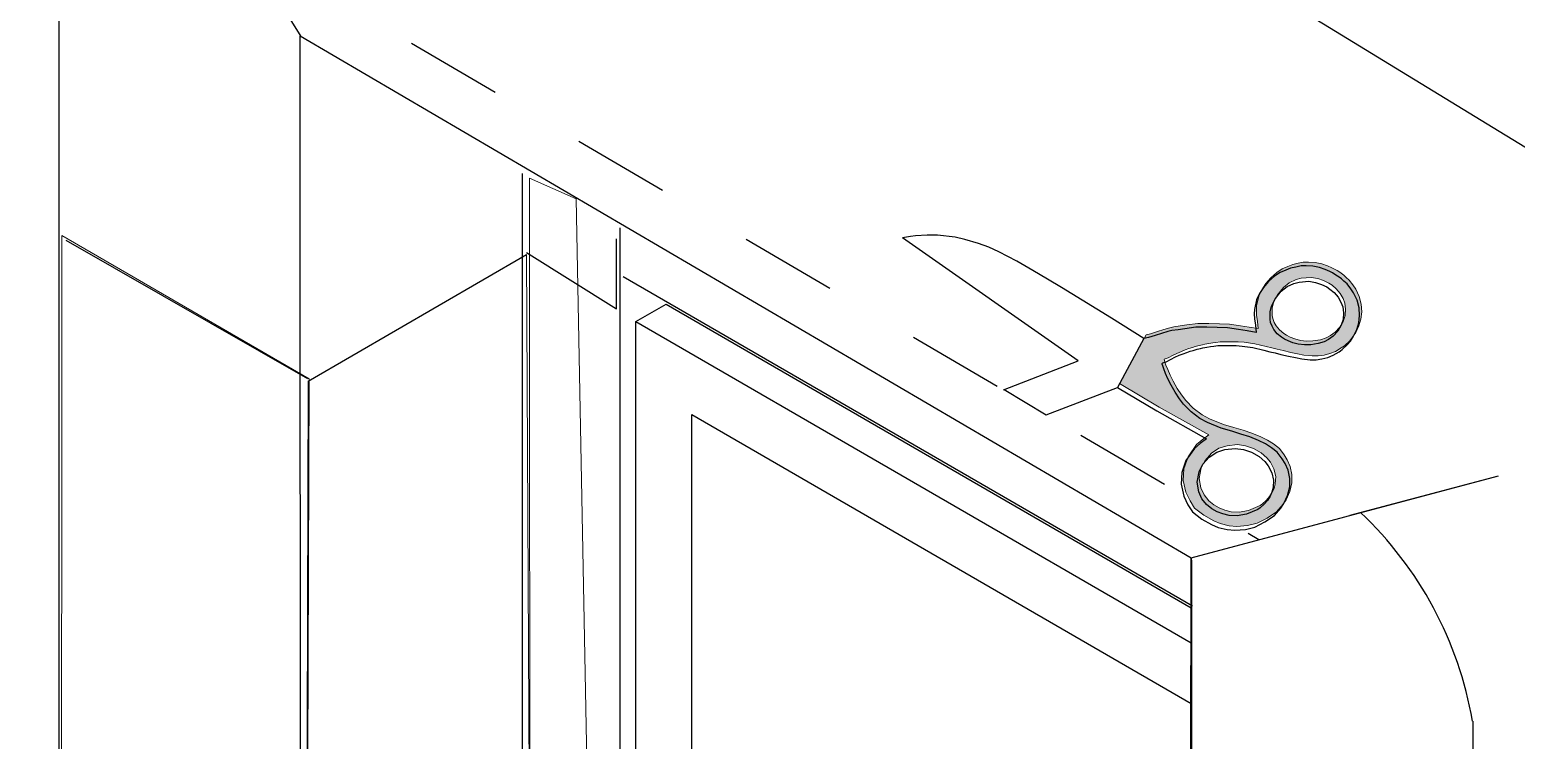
# Model space of a CAD drawing. Header units: inches. Extents: x -24 to 76, y -57 to 19.
# Drawn here: x 63.922 to 65.838, y 11.069 to 11.985 of the extents above; entities that cross this region are included whole.
import ezdxf

# ---------------------------------------------------------------- set-up
doc = ezdxf.new("R2010")
doc.units = ezdxf.units.IN
doc.header["$MEASUREMENT"] = 0
doc.linetypes.add('AI-Linetype-24', pattern=[0.25, 0.125, -0.125])
for name, color, linetype, lineweight in [('flash hatch', 7, 'Continuous', 0), ('G-ANNO-TTLB', 7, 'Continuous', 0), ('Layer 12', 7, 'Continuous', 0), ('TYVEK', 7, 'Continuous', 0), ('WALL SCRATCH', 7, 'Continuous', 0)]:
    doc.layers.add(name, color=color, linetype=linetype, lineweight=lineweight)
pattern_1 = [(45, (0, 0), (-7.071, 7.071), [])]

msp = doc.modelspace()

# ---------------------------------------------------------------- hatches: boundary and pattern name
at = {"layer": 'flash hatch', "true_color": 0xcc667f, "transparency": 33554687}
h = msp.add_hatch(color=243, dxfattribs=at)
edge = h.paths.add_edge_path()
edge.add_spline(control_points=[(65.4544, 11.4457), (65.4544, 11.4457), (65.4446, 11.4393), (65.4446, 11.4393), (65.4446, 11.4393), (65.4365, 11.43), (65.4365, 11.43), (65.4365, 11.43), (65.4315, 11.4204), (65.4315, 11.4204), (65.4315, 11.4204), (65.4291, 11.4067), (65.4291, 11.4067), (65.4291, 11.4067), (65.4311, 11.3946), (65.4311, 11.3946), (65.4311, 11.3946), (65.4353, 11.3856), (65.4353, 11.3856), (65.4353, 11.3856), (65.4412, 11.378), (65.4412, 11.378), (65.4412, 11.378), (65.4478, 11.3727), (65.4478, 11.3727), (65.4478, 11.3727), (65.4546, 11.3689), (65.4546, 11.3689), (65.4546, 11.3689), (65.4619, 11.3659), (65.4619, 11.3659), (65.4619, 11.3659), (65.4702, 11.364), (65.4702, 11.364), (65.4702, 11.364), (65.4806, 11.3635), (65.4806, 11.3635), (65.4806, 11.3635), (65.4926, 11.3655), (65.4926, 11.3655), (65.4926, 11.3655), (65.5074, 11.3719), (65.5074, 11.3719), (65.5074, 11.3719), (65.5104, 11.374), (65.5104, 11.374), (65.5104, 11.374), (65.5154, 11.3785), (65.5154, 11.3785), (65.5154, 11.3785), (65.5196, 11.3835), (65.5196, 11.3835), (65.5196, 11.3835), (65.5231, 11.389), (65.5231, 11.389), (65.5231, 11.389), (65.5254, 11.394), (65.5254, 11.394), (65.5254, 11.394), (65.527, 11.4), (65.527, 11.4), (65.527, 11.4), (65.5275, 11.4095), (65.5275, 11.4095), (65.5275, 11.4095), (65.5252, 11.4191), (65.5252, 11.4191), (65.5252, 11.4191), (65.5207, 11.4279), (65.5207, 11.4279), (65.5207, 11.4279), (65.5163, 11.4334), (65.5163, 11.4334), (65.5163, 11.4334), (65.509, 11.4398), (65.509, 11.4398), (65.509, 11.4398), (65.499, 11.4455), (65.499, 11.4455), (65.499, 11.4455), (65.4886, 11.4491), (65.4886, 11.4491), (65.4886, 11.4491), (65.4782, 11.4504), (65.4782, 11.4504), (65.4782, 11.4504), (65.4648, 11.4491), (65.4648, 11.4491), (65.4648, 11.4491), (65.4544, 11.4457), (65.4544, 11.4457)], knot_values=[0, 0, 0, 0, 1, 1, 1, 2, 2, 2, 3, 3, 3, 4, 4, 4, 5, 5, 5, 6, 6, 6, 7, 7, 7, 8, 8, 8, 9, 9, 9, 10, 10, 10, 11, 11, 11, 12, 12, 12, 13, 13, 13, 14, 14, 14, 15, 15, 15, 16, 16, 16, 17, 17, 17, 18, 18, 18, 19, 19, 19, 20, 20, 20, 21, 21, 21, 22, 22, 22, 23, 23, 23, 24, 24, 24, 25, 25, 25, 26, 26, 26, 27, 27, 27, 28, 28, 28, 29, 29, 29, 30, 30, 30, 30], degree=3, periodic=0)
edge = h.paths.add_edge_path()
edge.add_spline(control_points=[(65.5237, 11.6129), (65.5237, 11.6129), (65.5256, 11.6079), (65.5256, 11.6079), (65.5256, 11.6079), (65.528, 11.6035), (65.528, 11.6035), (65.528, 11.6035), (65.5323, 11.5983), (65.5323, 11.5983), (65.5323, 11.5983), (65.5379, 11.5936), (65.5379, 11.5936), (65.5379, 11.5936), (65.5416, 11.5914), (65.5416, 11.5914), (65.5416, 11.5914), (65.5461, 11.5891), (65.5461, 11.5891), (65.5461, 11.5891), (65.5522, 11.5867), (65.5522, 11.5867), (65.5522, 11.5867), (65.5594, 11.5848), (65.5594, 11.5848), (65.5594, 11.5848), (65.5673, 11.5839), (65.5673, 11.5839), (65.5673, 11.5839), (65.5755, 11.5841), (65.5755, 11.5841), (65.5755, 11.5841), (65.5851, 11.5857), (65.5851, 11.5857), (65.5851, 11.5857), (65.5926, 11.5881), (65.5926, 11.5881), (65.5926, 11.5881), (65.5983, 11.591), (65.5983, 11.591), (65.5983, 11.591), (65.6042, 11.5953), (65.6042, 11.5953), (65.6042, 11.5953), (65.6101, 11.6017), (65.6101, 11.6017), (65.6101, 11.6017), (65.6145, 11.6093), (65.6145, 11.6093), (65.6145, 11.6093), (65.617, 11.6168), (65.617, 11.6168), (65.617, 11.6168), (65.6177, 11.625), (65.6177, 11.625), (65.6177, 11.625), (65.6166, 11.6327), (65.6166, 11.6327), (65.6166, 11.6327), (65.6144, 11.639), (65.6144, 11.639), (65.6144, 11.639), (65.6107, 11.6454), (65.6107, 11.6454), (65.6107, 11.6454), (65.6056, 11.6514), (65.6056, 11.6514), (65.6056, 11.6514), (65.6001, 11.656), (65.6001, 11.656), (65.6001, 11.656), (65.596, 11.6585), (65.596, 11.6585), (65.596, 11.6585), (65.5892, 11.6619), (65.5892, 11.6619), (65.5892, 11.6619), (65.5817, 11.6645), (65.5817, 11.6645), (65.5817, 11.6645), (65.5731, 11.6659), (65.5731, 11.6659), (65.5731, 11.6659), (65.5603, 11.665), (65.5603, 11.665), (65.5603, 11.665), (65.5537, 11.6632), (65.5537, 11.6632), (65.5537, 11.6632), (65.545, 11.659), (65.545, 11.659), (65.545, 11.659), (65.5375, 11.6532), (65.5375, 11.6532), (65.5375, 11.6532), (65.5298, 11.6438), (65.5298, 11.6438), (65.5298, 11.6438), (65.5248, 11.6339), (65.5248, 11.6339), (65.5248, 11.6339), (65.523, 11.6266), (65.523, 11.6266), (65.523, 11.6266), (65.5229, 11.6169), (65.5229, 11.6169), (65.5229, 11.6169), (65.5237, 11.6129), (65.5237, 11.6129)], knot_values=[0, 0, 0, 0, 1, 1, 1, 2, 2, 2, 3, 3, 3, 4, 4, 4, 5, 5, 5, 6, 6, 6, 7, 7, 7, 8, 8, 8, 9, 9, 9, 10, 10, 10, 11, 11, 11, 12, 12, 12, 13, 13, 13, 14, 14, 14, 15, 15, 15, 16, 16, 16, 17, 17, 17, 18, 18, 18, 19, 19, 19, 20, 20, 20, 21, 21, 21, 22, 22, 22, 23, 23, 23, 24, 24, 24, 25, 25, 25, 26, 26, 26, 27, 27, 27, 28, 28, 28, 29, 29, 29, 30, 30, 30, 31, 31, 31, 32, 32, 32, 33, 33, 33, 34, 34, 34, 35, 35, 35, 36, 36, 36, 36], degree=3, periodic=0)
edge.add_line((65.5237, 11.6129), (65.5237, 11.6129))
edge = h.paths.add_edge_path()
edge.add_spline(control_points=[(65.3837, 11.5605), (65.3837, 11.5605), (65.384, 11.559), (65.384, 11.559), (65.384, 11.559), (65.3847, 11.5568), (65.3847, 11.5568), (65.3847, 11.5568), (65.3861, 11.553), (65.3861, 11.553), (65.3861, 11.553), (65.3884, 11.5471), (65.3884, 11.5471), (65.3884, 11.5471), (65.3914, 11.5401), (65.3914, 11.5401), (65.3914, 11.5401), (65.3954, 11.5321), (65.3954, 11.5321), (65.3954, 11.5321), (65.4006, 11.5229), (65.4006, 11.5229), (65.4006, 11.5229), (65.4061, 11.5145), (65.4061, 11.5145), (65.4061, 11.5145), (65.4115, 11.5075), (65.4115, 11.5075), (65.4115, 11.5075), (65.4213, 11.4975), (65.4213, 11.4975), (65.4213, 11.4975), (65.4326, 11.4889), (65.4326, 11.4889), (65.4326, 11.4889), (65.4423, 11.4836), (65.4423, 11.4836), (65.4423, 11.4836), (65.4601, 11.4766), (65.4601, 11.4766), (65.4601, 11.4766), (65.4736, 11.4725), (65.4736, 11.4725), (65.4736, 11.4725), (65.4856, 11.4689), (65.4856, 11.4689), (65.4856, 11.4689), (65.4969, 11.4653), (65.4969, 11.4653), (65.4969, 11.4653), (65.5082, 11.4606), (65.5082, 11.4606), (65.5082, 11.4606), (65.517, 11.4562), (65.517, 11.4562), (65.517, 11.4562), (65.5247, 11.4513), (65.5247, 11.4513), (65.5247, 11.4513), (65.5323, 11.4454), (65.5323, 11.4454), (65.5323, 11.4454), (65.5385, 11.4372), (65.5385, 11.4372), (65.5385, 11.4372), (65.5424, 11.4308), (65.5424, 11.4308), (65.5424, 11.4308), (65.5462, 11.4224), (65.5462, 11.4224), (65.5462, 11.4224), (65.5484, 11.4118), (65.5484, 11.4118), (65.5484, 11.4118), (65.5483, 11.401), (65.5483, 11.401), (65.5483, 11.401), (65.5456, 11.3898), (65.5456, 11.3898), (65.5456, 11.3898), (65.5409, 11.3794), (65.5409, 11.3794), (65.5409, 11.3794), (65.537, 11.3736), (65.537, 11.3736), (65.537, 11.3736), (65.5286, 11.3638), (65.5286, 11.3638), (65.5286, 11.3638), (65.5164, 11.3558), (65.5164, 11.3558), (65.5164, 11.3558), (65.5036, 11.3491), (65.5036, 11.3491), (65.5036, 11.3491), (65.4911, 11.3461), (65.4911, 11.3461), (65.4911, 11.3461), (65.4776, 11.3451), (65.4776, 11.3451), (65.4776, 11.3451), (65.4677, 11.3458), (65.4677, 11.3458), (65.4677, 11.3458), (65.4559, 11.3486), (65.4559, 11.3486), (65.4559, 11.3486), (65.4476, 11.3521), (65.4476, 11.3521), (65.4476, 11.3521), (65.435, 11.3593), (65.435, 11.3593), (65.435, 11.3593), (65.423, 11.3684), (65.423, 11.3684), (65.423, 11.3684), (65.4172, 11.3778), (65.4172, 11.3778), (65.4172, 11.3778), (65.4117, 11.3891), (65.4117, 11.3891), (65.4117, 11.3891), (65.4083, 11.4042), (65.4083, 11.4042), (65.4083, 11.4042), (65.4093, 11.4194), (65.4093, 11.4194), (65.4093, 11.4194), (65.4145, 11.4349), (65.4145, 11.4349), (65.4145, 11.4349), (65.4256, 11.4504), (65.4256, 11.4504), (65.4256, 11.4504), (65.4328, 11.4568), (65.4328, 11.4568), (65.4328, 11.4568), (65.4412, 11.463), (65.4412, 11.463), (65.4412, 11.463), (65.3772, 11.4988), (65.3772, 11.4988), (65.3772, 11.4988), (65.3263, 11.5292), (65.3263, 11.5292), (65.3263, 11.5292), (65.3604, 11.5922), (65.3604, 11.5922), (65.3604, 11.5922), (65.3663, 11.5933), (65.3663, 11.5933), (65.3663, 11.5933), (65.3751, 11.5961), (65.3751, 11.5961), (65.3751, 11.5961), (65.3832, 11.5987), (65.3832, 11.5987), (65.3832, 11.5987), (65.3912, 11.6012), (65.3912, 11.6012), (65.3912, 11.6012), (65.3962, 11.6023), (65.3962, 11.6023), (65.3962, 11.6023), (65.4044, 11.6035), (65.4044, 11.6035), (65.4044, 11.6035), (65.4131, 11.6047), (65.4131, 11.6047), (65.4131, 11.6047), (65.4272, 11.6066), (65.4272, 11.6066), (65.4272, 11.6066), (65.4415, 11.6066), (65.4415, 11.6066), (65.4415, 11.6066), (65.4549, 11.6063), (65.4549, 11.6063), (65.4549, 11.6063), (65.4681, 11.6058), (65.4681, 11.6058), (65.4681, 11.6058), (65.4822, 11.6036), (65.4822, 11.6036), (65.4822, 11.6036), (65.4933, 11.6019), (65.4933, 11.6019), (65.4933, 11.6019), (65.5051, 11.6), (65.5051, 11.6), (65.5051, 11.6), (65.5042, 11.6091), (65.5042, 11.6091), (65.5042, 11.6091), (65.5029, 11.6174), (65.5029, 11.6174), (65.5029, 11.6174), (65.5026, 11.6238), (65.5026, 11.6238), (65.5026, 11.6238), (65.5027, 11.6294), (65.5027, 11.6294), (65.5027, 11.6294), (65.5056, 11.6419), (65.5056, 11.6419), (65.5056, 11.6419), (65.5095, 11.6502), (65.5095, 11.6502), (65.5095, 11.6502), (65.5146, 11.658), (65.5146, 11.658), (65.5146, 11.658), (65.5211, 11.6656), (65.5211, 11.6656), (65.5211, 11.6656), (65.5288, 11.6724), (65.5288, 11.6724), (65.5288, 11.6724), (65.5358, 11.6771), (65.5358, 11.6771), (65.5358, 11.6771), (65.5432, 11.6803), (65.5432, 11.6803), (65.5432, 11.6803), (65.5496, 11.6829), (65.5496, 11.6829), (65.5496, 11.6829), (65.5563, 11.6843), (65.5563, 11.6843), (65.5563, 11.6843), (65.563, 11.6857), (65.563, 11.6857), (65.563, 11.6857), (65.5697, 11.6857), (65.5697, 11.6857), (65.5697, 11.6857), (65.5782, 11.6853), (65.5782, 11.6853), (65.5782, 11.6853), (65.5868, 11.6835), (65.5868, 11.6835), (65.5868, 11.6835), (65.5942, 11.681), (65.5942, 11.681), (65.5942, 11.681), (65.6, 11.6785), (65.6, 11.6785), (65.6, 11.6785), (65.6035, 11.6768), (65.6035, 11.6768), (65.6035, 11.6768), (65.6066, 11.6748), (65.6066, 11.6748), (65.6066, 11.6748), (65.61, 11.6727), (65.61, 11.6727), (65.61, 11.6727), (65.6135, 11.6702), (65.6135, 11.6702), (65.6135, 11.6702), (65.6152, 11.6689), (65.6152, 11.6689), (65.6152, 11.6689), (65.6183, 11.6661), (65.6183, 11.6661), (65.6183, 11.6661), (65.6222, 11.6626), (65.6222, 11.6626), (65.6222, 11.6626), (65.6271, 11.6563), (65.6271, 11.6563), (65.6271, 11.6563), (65.6308, 11.651), (65.6308, 11.651), (65.6308, 11.651), (65.6353, 11.6415), (65.6353, 11.6415), (65.6353, 11.6415), (65.6378, 11.6316), (65.6378, 11.6316), (65.6378, 11.6316), (65.6384, 11.6217), (65.6384, 11.6217), (65.6384, 11.6217), (65.6372, 11.6124), (65.6372, 11.6124), (65.6372, 11.6124), (65.6347, 11.6038), (65.6347, 11.6038), (65.6347, 11.6038), (65.6307, 11.5951), (65.6307, 11.5951), (65.6307, 11.5951), (65.6266, 11.5888), (65.6266, 11.5888), (65.6266, 11.5888), (65.6229, 11.5843), (65.6229, 11.5843), (65.6229, 11.5843), (65.616, 11.578), (65.616, 11.578), (65.616, 11.578), (65.612, 11.5751), (65.612, 11.5751), (65.612, 11.5751), (65.6045, 11.5707), (65.6045, 11.5707), (65.6045, 11.5707), (65.5974, 11.5678), (65.5974, 11.5678), (65.5974, 11.5678), (65.59, 11.5658), (65.59, 11.5658), (65.59, 11.5658), (65.5822, 11.5648), (65.5822, 11.5648), (65.5822, 11.5648), (65.5747, 11.5648), (65.5747, 11.5648), (65.5747, 11.5648), (65.5638, 11.5659), (65.5638, 11.5659), (65.5638, 11.5659), (65.5556, 11.5675), (65.5556, 11.5675), (65.5556, 11.5675), (65.547, 11.5694), (65.547, 11.5694), (65.547, 11.5694), (65.537, 11.5717), (65.537, 11.5717), (65.537, 11.5717), (65.5294, 11.5734), (65.5294, 11.5734), (65.5294, 11.5734), (65.5227, 11.5752), (65.5227, 11.5752), (65.5227, 11.5752), (65.5151, 11.5771), (65.5151, 11.5771), (65.5151, 11.5771), (65.5008, 11.5804), (65.5008, 11.5804), (65.5008, 11.5804), (65.4868, 11.5824), (65.4868, 11.5824), (65.4868, 11.5824), (65.4792, 11.5829), (65.4792, 11.5829), (65.4792, 11.5829), (65.4733, 11.5832), (65.4733, 11.5832), (65.4733, 11.5832), (65.4717, 11.5832), (65.4717, 11.5832), (65.4717, 11.5832), (65.4681, 11.5832), (65.4681, 11.5832), (65.4681, 11.5832), (65.4647, 11.5831), (65.4647, 11.5831), (65.4647, 11.5831), (65.4605, 11.583), (65.4605, 11.583), (65.4605, 11.583), (65.4558, 11.5832), (65.4558, 11.5832), (65.4558, 11.5832), (65.4505, 11.5822), (65.4505, 11.5822), (65.4505, 11.5822), (65.4464, 11.5816), (65.4464, 11.5816), (65.4464, 11.5816), (65.4415, 11.5809), (65.4415, 11.5809), (65.4415, 11.5809), (65.4363, 11.5799), (65.4363, 11.5799), (65.4363, 11.5799), (65.4331, 11.5793), (65.4331, 11.5793), (65.4331, 11.5793), (65.4289, 11.5782), (65.4289, 11.5782), (65.4289, 11.5782), (65.4239, 11.5769), (65.4239, 11.5769), (65.4239, 11.5769), (65.4202, 11.5758), (65.4202, 11.5758), (65.4202, 11.5758), (65.4155, 11.5743), (65.4155, 11.5743), (65.4155, 11.5743), (65.4108, 11.5726), (65.4108, 11.5726), (65.4108, 11.5726), (65.4061, 11.5707), (65.4061, 11.5707), (65.4061, 11.5707), (65.4002, 11.5681), (65.4002, 11.5681), (65.4002, 11.5681), (65.3953, 11.5657), (65.3953, 11.5657), (65.3953, 11.5657), (65.3889, 11.5623), (65.3889, 11.5623), (65.3889, 11.5623), (65.3837, 11.5605), (65.3837, 11.5605)], knot_values=[0, 0, 0, 0, 1, 1, 1, 2, 2, 2, 3, 3, 3, 4, 4, 4, 5, 5, 5, 6, 6, 6, 7, 7, 7, 8, 8, 8, 9, 9, 9, 10, 10, 10, 11, 11, 11, 12, 12, 12, 13, 13, 13, 14, 14, 14, 15, 15, 15, 16, 16, 16, 17, 17, 17, 18, 18, 18, 19, 19, 19, 20, 20, 20, 21, 21, 21, 22, 22, 22, 23, 23, 23, 24, 24, 24, 25, 25, 25, 26, 26, 26, 27, 27, 27, 28, 28, 28, 29, 29, 29, 30, 30, 30, 31, 31, 31, 32, 32, 32, 33, 33, 33, 34, 34, 34, 35, 35, 35, 36, 36, 36, 37, 37, 37, 38, 38, 38, 39, 39, 39, 40, 40, 40, 41, 41, 41, 42, 42, 42, 43, 43, 43, 44, 44, 44, 45, 45, 45, 46, 46, 46, 47, 47, 47, 48, 48, 48, 49, 49, 49, 50, 50, 50, 51, 51, 51, 52, 52, 52, 53, 53, 53, 54, 54, 54, 55, 55, 55, 56, 56, 56, 57, 57, 57, 58, 58, 58, 59, 59, 59, 60, 60, 60, 61, 61, 61, 62, 62, 62, 63, 63, 63, 64, 64, 64, 65, 65, 65, 66, 66, 66, 67, 67, 67, 68, 68, 68, 69, 69, 69, 70, 70, 70, 71, 71, 71, 72, 72, 72, 73, 73, 73, 74, 74, 74, 75, 75, 75, 76, 76, 76, 77, 77, 77, 78, 78, 78, 79, 79, 79, 80, 80, 80, 81, 81, 81, 82, 82, 82, 83, 83, 83, 84, 84, 84, 85, 85, 85, 86, 86, 86, 87, 87, 87, 88, 88, 88, 89, 89, 89, 90, 90, 90, 91, 91, 91, 92, 92, 92, 93, 93, 93, 94, 94, 94, 95, 95, 95, 96, 96, 96, 97, 97, 97, 98, 98, 98, 99, 99, 99, 100, 100, 100, 101, 101, 101, 102, 102, 102, 103, 103, 103, 104, 104, 104, 105, 105, 105, 106, 106, 106, 107, 107, 107, 108, 108, 108, 109, 109, 109, 110, 110, 110, 111, 111, 111, 112, 112, 112, 113, 113, 113, 114, 114, 114, 115, 115, 115, 116, 116, 116, 117, 117, 117, 118, 118, 118, 119, 119, 119, 120, 120, 120, 121, 121, 121, 122, 122, 122, 123, 123, 123, 124, 124, 124, 125, 125, 125, 126, 126, 126, 127, 127, 127, 128, 128, 128, 129, 129, 129, 130, 130, 130, 131, 131, 131, 132, 132, 132, 133, 133, 133, 134, 134, 134, 135, 135, 135, 136, 136, 136, 137, 137, 137, 137], degree=3, periodic=0)
edge.add_line((65.3837, 11.5605), (65.3837, 11.5605))
at = {"layer": 'G-ANNO-TTLB', "true_color": 0xff00ff, "transparency": 33554687}
h = msp.add_hatch(color=6, dxfattribs=at)
edge = h.paths.add_edge_path()
edge.add_spline(control_points=[(71.2893, -15.0744), (71.2893, -15.0744), (30.6016, -15.0744), (30.6016, -15.0744), (30.6016, -15.0744), (30.6016, 19.0506), (30.6016, 19.0506), (30.6016, 19.0506), (71.2893, 19.0506), (71.2893, 19.0506), (71.2893, 19.0506), (71.2893, -15.0744), (71.2893, -15.0744)], knot_values=[0, 0, 0, 0, 1, 1, 1, 2, 2, 2, 3, 3, 3, 4, 4, 4, 4], degree=3, periodic=0)
edge = h.paths.add_edge_path()
edge.add_spline(control_points=[(30.7266, 18.9256), (30.7266, 18.9256), (30.7266, -14.9494), (30.7266, -14.9494), (30.7266, -14.9494), (71.1643, -14.9494), (71.1643, -14.9494), (71.1643, -14.9494), (71.1643, 18.9256), (71.1643, 18.9256), (71.1643, 18.9256), (30.7266, 18.9256), (30.7266, 18.9256)], knot_values=[0, 0, 0, 0, 1, 1, 1, 2, 2, 2, 3, 3, 3, 4, 4, 4, 4], degree=3, periodic=0)
edge.add_line((30.7266, 18.9256), (30.7266, 18.9256))
at = {"layer": 'Layer 12', "true_color": 0x000000, "transparency": 33554687}
h = msp.add_hatch(dxfattribs=at)
h.set_pattern_fill('_U', color=18, scale=10, angle=45, style=2, pattern_type=0)
h.set_pattern_definition(pattern_1)
h.paths.add_polyline_path([(64.5665, 9.767), (64.6649, 9.7055), (64.6259, 11.7673), (64.5657, 11.7938)])
h = msp.add_hatch(dxfattribs=at)
h.set_pattern_fill('_U', color=18, scale=10, angle=45, style=2, pattern_type=0)
h.set_pattern_definition(pattern_1)
h.paths.add_polyline_path([(64.275, 9.5869), (63.9621, 9.77), (63.963, 11.7202), (64.2819, 11.5354)])
h = msp.add_hatch(dxfattribs=at)
h.set_pattern_fill('_U', color=18, scale=10, angle=45, style=2, pattern_type=0)
h.set_pattern_definition(pattern_1)
h.paths.add_polyline_path([(64.5716, 9.759), (64.275, 9.5869), (64.2804, 11.5324), (64.5619, 11.6956)])

# ---------------------------------------------------------------- linework, layer by layer
at = {"layer": 'flash hatch'}
for points, knots in [([(65.3837, 11.5605), (65.3837, 11.5605), (65.384, 11.559), (65.384, 11.559), (65.384, 11.559), (65.3847, 11.5568), (65.3847, 11.5568), (65.3847, 11.5568), (65.3861, 11.553), (65.3861, 11.553), (65.3861, 11.553), (65.3884, 11.5471), (65.3884, 11.5471), (65.3884, 11.5471), (65.3914, 11.5401), (65.3914, 11.5401), (65.3914, 11.5401), (65.3954, 11.5321), (65.3954, 11.5321), (65.3954, 11.5321), (65.4006, 11.5229), (65.4006, 11.5229), (65.4006, 11.5229), (65.4061, 11.5145), (65.4061, 11.5145), (65.4061, 11.5145), (65.4115, 11.5075), (65.4115, 11.5075), (65.4115, 11.5075), (65.4213, 11.4975), (65.4213, 11.4975), (65.4213, 11.4975), (65.4326, 11.4889), (65.4326, 11.4889), (65.4326, 11.4889), (65.4423, 11.4836), (65.4423, 11.4836), (65.4423, 11.4836), (65.4601, 11.4766), (65.4601, 11.4766), (65.4601, 11.4766), (65.4736, 11.4725), (65.4736, 11.4725), (65.4736, 11.4725), (65.4856, 11.4689), (65.4856, 11.4689), (65.4856, 11.4689), (65.4969, 11.4653), (65.4969, 11.4653), (65.4969, 11.4653), (65.5082, 11.4606), (65.5082, 11.4606), (65.5082, 11.4606), (65.517, 11.4562), (65.517, 11.4562), (65.517, 11.4562), (65.5247, 11.4513), (65.5247, 11.4513), (65.5247, 11.4513), (65.5323, 11.4454), (65.5323, 11.4454), (65.5323, 11.4454), (65.5385, 11.4372), (65.5385, 11.4372), (65.5385, 11.4372), (65.5424, 11.4308), (65.5424, 11.4308), (65.5424, 11.4308), (65.5462, 11.4224), (65.5462, 11.4224), (65.5462, 11.4224), (65.5484, 11.4118), (65.5484, 11.4118), (65.5484, 11.4118), (65.5483, 11.401), (65.5483, 11.401), (65.5483, 11.401), (65.5456, 11.3898), (65.5456, 11.3898), (65.5456, 11.3898), (65.5409, 11.3794), (65.5409, 11.3794), (65.5409, 11.3794), (65.537, 11.3736), (65.537, 11.3736), (65.537, 11.3736), (65.5286, 11.3638), (65.5286, 11.3638), (65.5286, 11.3638), (65.5164, 11.3558), (65.5164, 11.3558), (65.5164, 11.3558), (65.5036, 11.3491), (65.5036, 11.3491), (65.5036, 11.3491), (65.4911, 11.3461), (65.4911, 11.3461), (65.4911, 11.3461), (65.4776, 11.3451), (65.4776, 11.3451), (65.4776, 11.3451), (65.4677, 11.3458), (65.4677, 11.3458), (65.4677, 11.3458), (65.4559, 11.3486), (65.4559, 11.3486), (65.4559, 11.3486), (65.4476, 11.3521), (65.4476, 11.3521), (65.4476, 11.3521), (65.435, 11.3593), (65.435, 11.3593), (65.435, 11.3593), (65.423, 11.3684), (65.423, 11.3684), (65.423, 11.3684), (65.4172, 11.3778), (65.4172, 11.3778), (65.4172, 11.3778), (65.4117, 11.3891), (65.4117, 11.3891), (65.4117, 11.3891), (65.4083, 11.4042), (65.4083, 11.4042), (65.4083, 11.4042), (65.4093, 11.4194), (65.4093, 11.4194), (65.4093, 11.4194), (65.4145, 11.4349), (65.4145, 11.4349), (65.4145, 11.4349), (65.4256, 11.4504), (65.4256, 11.4504), (65.4256, 11.4504), (65.4328, 11.4568), (65.4328, 11.4568), (65.4328, 11.4568), (65.4412, 11.463), (65.4412, 11.463), (65.4412, 11.463), (65.3772, 11.4988), (65.3772, 11.4988), (65.3772, 11.4988), (65.3263, 11.5292), (65.3263, 11.5292), (65.3263, 11.5292), (65.3604, 11.5922), (65.3604, 11.5922), (65.3604, 11.5922), (65.3663, 11.5933), (65.3663, 11.5933), (65.3663, 11.5933), (65.3751, 11.5961), (65.3751, 11.5961), (65.3751, 11.5961), (65.3832, 11.5987), (65.3832, 11.5987), (65.3832, 11.5987), (65.3912, 11.6012), (65.3912, 11.6012), (65.3912, 11.6012), (65.3962, 11.6023), (65.3962, 11.6023), (65.3962, 11.6023), (65.4044, 11.6035), (65.4044, 11.6035), (65.4044, 11.6035), (65.4131, 11.6047), (65.4131, 11.6047), (65.4131, 11.6047), (65.4272, 11.6066), (65.4272, 11.6066), (65.4272, 11.6066), (65.4415, 11.6066), (65.4415, 11.6066), (65.4415, 11.6066), (65.4549, 11.6063), (65.4549, 11.6063), (65.4549, 11.6063), (65.4681, 11.6058), (65.4681, 11.6058), (65.4681, 11.6058), (65.4822, 11.6036), (65.4822, 11.6036), (65.4822, 11.6036), (65.4933, 11.6019), (65.4933, 11.6019), (65.4933, 11.6019), (65.5051, 11.6), (65.5051, 11.6), (65.5051, 11.6), (65.5042, 11.6091), (65.5042, 11.6091), (65.5042, 11.6091), (65.5029, 11.6174), (65.5029, 11.6174), (65.5029, 11.6174), (65.5026, 11.6238), (65.5026, 11.6238), (65.5026, 11.6238), (65.5027, 11.6294), (65.5027, 11.6294), (65.5027, 11.6294), (65.5056, 11.6419), (65.5056, 11.6419), (65.5056, 11.6419), (65.5095, 11.6502), (65.5095, 11.6502), (65.5095, 11.6502), (65.5146, 11.658), (65.5146, 11.658), (65.5146, 11.658), (65.5211, 11.6656), (65.5211, 11.6656), (65.5211, 11.6656), (65.5288, 11.6724), (65.5288, 11.6724), (65.5288, 11.6724), (65.5358, 11.6771), (65.5358, 11.6771), (65.5358, 11.6771), (65.5432, 11.6803), (65.5432, 11.6803), (65.5432, 11.6803), (65.5496, 11.6829), (65.5496, 11.6829), (65.5496, 11.6829), (65.5563, 11.6843), (65.5563, 11.6843), (65.5563, 11.6843), (65.563, 11.6857), (65.563, 11.6857), (65.563, 11.6857), (65.5697, 11.6857), (65.5697, 11.6857), (65.5697, 11.6857), (65.5782, 11.6853), (65.5782, 11.6853), (65.5782, 11.6853), (65.5868, 11.6835), (65.5868, 11.6835), (65.5868, 11.6835), (65.5942, 11.681), (65.5942, 11.681), (65.5942, 11.681), (65.6, 11.6785), (65.6, 11.6785), (65.6, 11.6785), (65.6035, 11.6768), (65.6035, 11.6768), (65.6035, 11.6768), (65.6066, 11.6748), (65.6066, 11.6748), (65.6066, 11.6748), (65.61, 11.6727), (65.61, 11.6727), (65.61, 11.6727), (65.6135, 11.6702), (65.6135, 11.6702), (65.6135, 11.6702), (65.6152, 11.6689), (65.6152, 11.6689), (65.6152, 11.6689), (65.6183, 11.6661), (65.6183, 11.6661), (65.6183, 11.6661), (65.6222, 11.6626), (65.6222, 11.6626), (65.6222, 11.6626), (65.6271, 11.6563), (65.6271, 11.6563), (65.6271, 11.6563), (65.6308, 11.651), (65.6308, 11.651), (65.6308, 11.651), (65.6353, 11.6415), (65.6353, 11.6415), (65.6353, 11.6415), (65.6378, 11.6316), (65.6378, 11.6316), (65.6378, 11.6316), (65.6384, 11.6217), (65.6384, 11.6217), (65.6384, 11.6217), (65.6372, 11.6124), (65.6372, 11.6124), (65.6372, 11.6124), (65.6347, 11.6038), (65.6347, 11.6038), (65.6347, 11.6038), (65.6307, 11.5951), (65.6307, 11.5951), (65.6307, 11.5951), (65.6266, 11.5888), (65.6266, 11.5888), (65.6266, 11.5888), (65.6229, 11.5843), (65.6229, 11.5843), (65.6229, 11.5843), (65.616, 11.578), (65.616, 11.578), (65.616, 11.578), (65.612, 11.5751), (65.612, 11.5751), (65.612, 11.5751), (65.6045, 11.5707), (65.6045, 11.5707), (65.6045, 11.5707), (65.5974, 11.5678), (65.5974, 11.5678), (65.5974, 11.5678), (65.59, 11.5658), (65.59, 11.5658), (65.59, 11.5658), (65.5822, 11.5648), (65.5822, 11.5648), (65.5822, 11.5648), (65.5747, 11.5648), (65.5747, 11.5648), (65.5747, 11.5648), (65.5638, 11.5659), (65.5638, 11.5659), (65.5638, 11.5659), (65.5556, 11.5675), (65.5556, 11.5675), (65.5556, 11.5675), (65.547, 11.5694), (65.547, 11.5694), (65.547, 11.5694), (65.537, 11.5717), (65.537, 11.5717), (65.537, 11.5717), (65.5294, 11.5734), (65.5294, 11.5734), (65.5294, 11.5734), (65.5227, 11.5752), (65.5227, 11.5752), (65.5227, 11.5752), (65.5151, 11.5771), (65.5151, 11.5771), (65.5151, 11.5771), (65.5008, 11.5804), (65.5008, 11.5804), (65.5008, 11.5804), (65.4868, 11.5824), (65.4868, 11.5824), (65.4868, 11.5824), (65.4792, 11.5829), (65.4792, 11.5829), (65.4792, 11.5829), (65.4733, 11.5832), (65.4733, 11.5832), (65.4733, 11.5832), (65.4717, 11.5832), (65.4717, 11.5832), (65.4717, 11.5832), (65.4681, 11.5832), (65.4681, 11.5832), (65.4681, 11.5832), (65.4647, 11.5831), (65.4647, 11.5831), (65.4647, 11.5831), (65.4605, 11.583), (65.4605, 11.583), (65.4605, 11.583), (65.4558, 11.5832), (65.4558, 11.5832), (65.4558, 11.5832), (65.4505, 11.5822), (65.4505, 11.5822), (65.4505, 11.5822), (65.4464, 11.5816), (65.4464, 11.5816), (65.4464, 11.5816), (65.4415, 11.5809), (65.4415, 11.5809), (65.4415, 11.5809), (65.4363, 11.5799), (65.4363, 11.5799), (65.4363, 11.5799), (65.4331, 11.5793), (65.4331, 11.5793), (65.4331, 11.5793), (65.4289, 11.5782), (65.4289, 11.5782), (65.4289, 11.5782), (65.4239, 11.5769), (65.4239, 11.5769), (65.4239, 11.5769), (65.4202, 11.5758), (65.4202, 11.5758), (65.4202, 11.5758), (65.4155, 11.5743), (65.4155, 11.5743), (65.4155, 11.5743), (65.4108, 11.5726), (65.4108, 11.5726), (65.4108, 11.5726), (65.4061, 11.5707), (65.4061, 11.5707), (65.4061, 11.5707), (65.4002, 11.5681), (65.4002, 11.5681), (65.4002, 11.5681), (65.3953, 11.5657), (65.3953, 11.5657), (65.3953, 11.5657), (65.3889, 11.5623), (65.3889, 11.5623), (65.3889, 11.5623), (65.3837, 11.5605), (65.3837, 11.5605)], [0, 0, 0, 0, 1, 1, 1, 2, 2, 2, 3, 3, 3, 4, 4, 4, 5, 5, 5, 6, 6, 6, 7, 7, 7, 8, 8, 8, 9, 9, 9, 10, 10, 10, 11, 11, 11, 12, 12, 12, 13, 13, 13, 14, 14, 14, 15, 15, 15, 16, 16, 16, 17, 17, 17, 18, 18, 18, 19, 19, 19, 20, 20, 20, 21, 21, 21, 22, 22, 22, 23, 23, 23, 24, 24, 24, 25, 25, 25, 26, 26, 26, 27, 27, 27, 28, 28, 28, 29, 29, 29, 30, 30, 30, 31, 31, 31, 32, 32, 32, 33, 33, 33, 34, 34, 34, 35, 35, 35, 36, 36, 36, 37, 37, 37, 38, 38, 38, 39, 39, 39, 40, 40, 40, 41, 41, 41, 42, 42, 42, 43, 43, 43, 44, 44, 44, 45, 45, 45, 46, 46, 46, 47, 47, 47, 48, 48, 48, 49, 49, 49, 50, 50, 50, 51, 51, 51, 52, 52, 52, 53, 53, 53, 54, 54, 54, 55, 55, 55, 56, 56, 56, 57, 57, 57, 58, 58, 58, 59, 59, 59, 60, 60, 60, 61, 61, 61, 62, 62, 62, 63, 63, 63, 64, 64, 64, 65, 65, 65, 66, 66, 66, 67, 67, 67, 68, 68, 68, 69, 69, 69, 70, 70, 70, 71, 71, 71, 72, 72, 72, 73, 73, 73, 74, 74, 74, 75, 75, 75, 76, 76, 76, 77, 77, 77, 78, 78, 78, 79, 79, 79, 80, 80, 80, 81, 81, 81, 82, 82, 82, 83, 83, 83, 84, 84, 84, 85, 85, 85, 86, 86, 86, 87, 87, 87, 88, 88, 88, 89, 89, 89, 90, 90, 90, 91, 91, 91, 92, 92, 92, 93, 93, 93, 94, 94, 94, 95, 95, 95, 96, 96, 96, 97, 97, 97, 98, 98, 98, 99, 99, 99, 100, 100, 100, 101, 101, 101, 102, 102, 102, 103, 103, 103, 104, 104, 104, 105, 105, 105, 106, 106, 106, 107, 107, 107, 108, 108, 108, 109, 109, 109, 110, 110, 110, 111, 111, 111, 112, 112, 112, 113, 113, 113, 114, 114, 114, 115, 115, 115, 116, 116, 116, 117, 117, 117, 118, 118, 118, 119, 119, 119, 120, 120, 120, 121, 121, 121, 122, 122, 122, 123, 123, 123, 124, 124, 124, 125, 125, 125, 126, 126, 126, 127, 127, 127, 128, 128, 128, 129, 129, 129, 130, 130, 130, 131, 131, 131, 132, 132, 132, 133, 133, 133, 134, 134, 134, 135, 135, 135, 136, 136, 136, 137, 137, 137, 137]), ([(65.5237, 11.6129), (65.5237, 11.6129), (65.5256, 11.6079), (65.5256, 11.6079), (65.5256, 11.6079), (65.528, 11.6035), (65.528, 11.6035), (65.528, 11.6035), (65.5323, 11.5983), (65.5323, 11.5983), (65.5323, 11.5983), (65.5379, 11.5936), (65.5379, 11.5936), (65.5379, 11.5936), (65.5416, 11.5914), (65.5416, 11.5914), (65.5416, 11.5914), (65.5461, 11.5891), (65.5461, 11.5891), (65.5461, 11.5891), (65.5522, 11.5867), (65.5522, 11.5867), (65.5522, 11.5867), (65.5594, 11.5848), (65.5594, 11.5848), (65.5594, 11.5848), (65.5673, 11.5839), (65.5673, 11.5839), (65.5673, 11.5839), (65.5755, 11.5841), (65.5755, 11.5841), (65.5755, 11.5841), (65.5851, 11.5857), (65.5851, 11.5857), (65.5851, 11.5857), (65.5926, 11.5881), (65.5926, 11.5881), (65.5926, 11.5881), (65.5983, 11.591), (65.5983, 11.591), (65.5983, 11.591), (65.6042, 11.5953), (65.6042, 11.5953), (65.6042, 11.5953), (65.6101, 11.6017), (65.6101, 11.6017), (65.6101, 11.6017), (65.6145, 11.6093), (65.6145, 11.6093), (65.6145, 11.6093), (65.617, 11.6168), (65.617, 11.6168), (65.617, 11.6168), (65.6177, 11.625), (65.6177, 11.625), (65.6177, 11.625), (65.6166, 11.6327), (65.6166, 11.6327), (65.6166, 11.6327), (65.6144, 11.639), (65.6144, 11.639), (65.6144, 11.639), (65.6107, 11.6454), (65.6107, 11.6454), (65.6107, 11.6454), (65.6056, 11.6514), (65.6056, 11.6514), (65.6056, 11.6514), (65.6001, 11.656), (65.6001, 11.656), (65.6001, 11.656), (65.596, 11.6585), (65.596, 11.6585), (65.596, 11.6585), (65.5892, 11.6619), (65.5892, 11.6619), (65.5892, 11.6619), (65.5817, 11.6645), (65.5817, 11.6645), (65.5817, 11.6645), (65.5731, 11.6659), (65.5731, 11.6659), (65.5731, 11.6659), (65.5603, 11.665), (65.5603, 11.665), (65.5603, 11.665), (65.5537, 11.6632), (65.5537, 11.6632), (65.5537, 11.6632), (65.545, 11.659), (65.545, 11.659), (65.545, 11.659), (65.5375, 11.6532), (65.5375, 11.6532), (65.5375, 11.6532), (65.5298, 11.6438), (65.5298, 11.6438), (65.5298, 11.6438), (65.5248, 11.6339), (65.5248, 11.6339), (65.5248, 11.6339), (65.523, 11.6266), (65.523, 11.6266), (65.523, 11.6266), (65.5229, 11.6169), (65.5229, 11.6169), (65.5229, 11.6169), (65.5237, 11.6129), (65.5237, 11.6129)], [0, 0, 0, 0, 1, 1, 1, 2, 2, 2, 3, 3, 3, 4, 4, 4, 5, 5, 5, 6, 6, 6, 7, 7, 7, 8, 8, 8, 9, 9, 9, 10, 10, 10, 11, 11, 11, 12, 12, 12, 13, 13, 13, 14, 14, 14, 15, 15, 15, 16, 16, 16, 17, 17, 17, 18, 18, 18, 19, 19, 19, 20, 20, 20, 21, 21, 21, 22, 22, 22, 23, 23, 23, 24, 24, 24, 25, 25, 25, 26, 26, 26, 27, 27, 27, 28, 28, 28, 29, 29, 29, 30, 30, 30, 31, 31, 31, 32, 32, 32, 33, 33, 33, 34, 34, 34, 35, 35, 35, 36, 36, 36, 36]), ([(65.4544, 11.4457), (65.4544, 11.4457), (65.4446, 11.4393), (65.4446, 11.4393), (65.4446, 11.4393), (65.4365, 11.43), (65.4365, 11.43), (65.4365, 11.43), (65.4315, 11.4204), (65.4315, 11.4204), (65.4315, 11.4204), (65.4291, 11.4067), (65.4291, 11.4067), (65.4291, 11.4067), (65.4311, 11.3946), (65.4311, 11.3946), (65.4311, 11.3946), (65.4353, 11.3856), (65.4353, 11.3856), (65.4353, 11.3856), (65.4412, 11.378), (65.4412, 11.378), (65.4412, 11.378), (65.4478, 11.3727), (65.4478, 11.3727), (65.4478, 11.3727), (65.4546, 11.3689), (65.4546, 11.3689), (65.4546, 11.3689), (65.4619, 11.3659), (65.4619, 11.3659), (65.4619, 11.3659), (65.4702, 11.364), (65.4702, 11.364), (65.4702, 11.364), (65.4806, 11.3635), (65.4806, 11.3635), (65.4806, 11.3635), (65.4926, 11.3655), (65.4926, 11.3655), (65.4926, 11.3655), (65.5074, 11.3719), (65.5074, 11.3719), (65.5074, 11.3719), (65.5104, 11.374), (65.5104, 11.374), (65.5104, 11.374), (65.5154, 11.3785), (65.5154, 11.3785), (65.5154, 11.3785), (65.5196, 11.3835), (65.5196, 11.3835), (65.5196, 11.3835), (65.5231, 11.389), (65.5231, 11.389), (65.5231, 11.389), (65.5254, 11.394), (65.5254, 11.394), (65.5254, 11.394), (65.527, 11.4), (65.527, 11.4), (65.527, 11.4), (65.5275, 11.4095), (65.5275, 11.4095), (65.5275, 11.4095), (65.5252, 11.4191), (65.5252, 11.4191), (65.5252, 11.4191), (65.5207, 11.4279), (65.5207, 11.4279), (65.5207, 11.4279), (65.5163, 11.4334), (65.5163, 11.4334), (65.5163, 11.4334), (65.509, 11.4398), (65.509, 11.4398), (65.509, 11.4398), (65.499, 11.4455), (65.499, 11.4455), (65.499, 11.4455), (65.4886, 11.4491), (65.4886, 11.4491), (65.4886, 11.4491), (65.4782, 11.4504), (65.4782, 11.4504), (65.4782, 11.4504), (65.4648, 11.4491), (65.4648, 11.4491), (65.4648, 11.4491), (65.4544, 11.4457), (65.4544, 11.4457)], [0, 0, 0, 0, 1, 1, 1, 2, 2, 2, 3, 3, 3, 4, 4, 4, 5, 5, 5, 6, 6, 6, 7, 7, 7, 8, 8, 8, 9, 9, 9, 10, 10, 10, 11, 11, 11, 12, 12, 12, 13, 13, 13, 14, 14, 14, 15, 15, 15, 16, 16, 16, 17, 17, 17, 18, 18, 18, 19, 19, 19, 20, 20, 20, 21, 21, 21, 22, 22, 22, 23, 23, 23, 24, 24, 24, 25, 25, 25, 26, 26, 26, 27, 27, 27, 28, 28, 28, 29, 29, 29, 30, 30, 30, 30])]:
    msp.add_open_spline(points, degree=3, knots=knots, dxfattribs=at)
at = {"layer": 'G-ANNO-TTLB'}
for points in [[(71.2893, -15.0744), (71.2893, -15.0744), (30.6016, -15.0744), (30.6016, -15.0744), (30.6016, -15.0744), (30.6016, 19.0506), (30.6016, 19.0506), (30.6016, 19.0506), (71.2893, 19.0506), (71.2893, 19.0506), (71.2893, 19.0506), (71.2893, -15.0744), (71.2893, -15.0744)], [(30.7266, 18.9256), (30.7266, 18.9256), (30.7266, -14.9494), (30.7266, -14.9494), (30.7266, -14.9494), (71.1643, -14.9494), (71.1643, -14.9494), (71.1643, -14.9494), (71.1643, 18.9256), (71.1643, 18.9256), (71.1643, 18.9256), (30.7266, 18.9256), (30.7266, 18.9256)]]:
    msp.add_open_spline(points, degree=3, knots=[0, 0, 0, 0, 1, 1, 1, 2, 2, 2, 3, 3, 3, 4, 4, 4, 4], dxfattribs=at)
at = {"layer": 'Layer 12'}
for points in [[(64.5665, 9.767), (64.6649, 9.7055), (64.6259, 11.7673), (64.5657, 11.7938)], [(64.275, 9.5869), (63.9621, 9.77), (63.963, 11.7202), (64.2819, 11.5354)], [(64.5716, 9.759), (64.275, 9.5869), (64.2804, 11.5324), (64.5619, 11.6956)]]:
    msp.add_lwpolyline(points, close=True, dxfattribs=at)
at = {"layer": 'TYVEK', "color": 18, "lineweight": 25, "true_color": 0x000000}
for p, q in [((64.2715, 11.9768), (63.9419, 12.504)), ((64.2702, 11.9776), (65.4184, 11.3047)), ((64.2702, 11.9776), (65.4184, 11.3047)), ((65.4184, 11.3047), (65.8148, 11.4103)), ((65.6237, 11.3594), (65.8148, 11.4103)), ((65.4177, 8.9306), (65.4184, 11.3047))]:
    msp.add_line(p, q, dxfattribs=at)
at = {"layer": 'TYVEK', "color": 4, "lineweight": 25, "true_color": 0x00ffff}
for p, q in [((63.9598, 10.1541), (63.9598, 12.1422)), ((64.5568, 9.7453), (64.5568, 11.8002)), ((64.2715, 9.5965), (64.2703, 11.7456)), ((64.6828, 9.6751), (64.6828, 11.73)), ((63.9682, 11.7141), (64.2797, 11.5355)), ((64.6778, 11.6256), (64.6778, 11.7159)), ((64.2804, 11.5324), (64.5619, 11.6956)), ((64.5619, 11.6981), (64.6778, 11.6256)), ((65.4191, 11.3014), (65.4191, 8.9441)), ((65.7818, 11.0938), (65.781, 8.7292))]:
    msp.add_line(p, q, dxfattribs=at)
at = {"layer": 'TYVEK', "color": 18, "linetype": 'AI-Linetype-24', "lineweight": 25, "true_color": 0x000000}
msp.add_line((64.1978, 12.0946), (65.5059, 11.328), dxfattribs=at)
at = {"layer": 'TYVEK', "color": 33, "lineweight": 25, "true_color": 0xcc9966}
msp.add_line((64.5568, 9.9653), (64.5568, 11.8002), dxfattribs=at)
at = {"layer": 'TYVEK', "color": 191, "lineweight": 25, "true_color": 0xbf7fff}
for p, q in [((64.6864, 11.6673), (65.4203, 11.2428)), ((64.7027, 11.609), (64.7421, 11.6315)), ((64.7421, 11.6315), (65.4186, 11.2402)), ((64.7027, 11.609), (65.4186, 11.1948)), ((64.7027, 9.8543), (64.7027, 11.609))]:
    msp.add_line(p, q, dxfattribs=at)
at = {"layer": 'TYVEK', "color": 252, "lineweight": 25, "true_color": 0x848484}
msp.add_line((65.3576, 11.5873), (65.3236, 11.5243), dxfattribs=at)
at = {"layer": 'TYVEK', "color": 4, "lineweight": 25, "true_color": 0x00ffff}
msp.add_lwpolyline([(64.2703, 11.7456), (64.2702, 11.9776), (65.4184, 11.3047), (65.4188, 11.0725)], dxfattribs=at)
at = {"layer": 'TYVEK', "color": 252, "lineweight": 25, "true_color": 0x848484}
for points in [[(65.4385, 11.4581), (65.4301, 11.452), (65.4229, 11.4455), (65.4117, 11.43), (65.4065, 11.4146), (65.4056, 11.3994), (65.409, 11.3842), (65.4144, 11.373), (65.4202, 11.3636), (65.4323, 11.3544), (65.4449, 11.3473), (65.4532, 11.3437), (65.4649, 11.341), (65.4749, 11.3402), (65.4884, 11.3412), (65.5008, 11.3442), (65.5137, 11.3509), (65.5259, 11.359), (65.5343, 11.3687), (65.5382, 11.3746), (65.5429, 11.3849), (65.5456, 11.3962), (65.5457, 11.4069), (65.5434, 11.4175), (65.5397, 11.426), (65.5358, 11.4323), (65.5295, 11.4406), (65.522, 11.4465), (65.5143, 11.4513), (65.5055, 11.4558), (65.4942, 11.4604), (65.4828, 11.464), (65.4709, 11.4676), (65.4574, 11.4717), (65.4396, 11.4788), (65.4299, 11.4841), (65.4186, 11.4927), (65.4088, 11.5027), (65.4034, 11.5096), (65.3979, 11.518), (65.3926, 11.5273), (65.3887, 11.5352), (65.3857, 11.5422), (65.3834, 11.5481), (65.382, 11.552), (65.3813, 11.5541), (65.3811, 11.5551), (65.3819, 11.556), (65.3862, 11.5574), (65.3926, 11.5608), (65.3975, 11.5632), (65.4033, 11.5658), (65.4081, 11.5677), (65.4128, 11.5694), (65.4175, 11.571), (65.4212, 11.572), (65.4261, 11.5734), (65.4304, 11.5744), (65.4336, 11.5751), (65.4388, 11.576), (65.4437, 11.5768), (65.4478, 11.5773), (65.4531, 11.5784), (65.4578, 11.5781), (65.462, 11.5783), (65.4654, 11.5783), (65.4689, 11.5783), (65.4705, 11.5783), (65.4764, 11.5781), (65.4841, 11.5775), (65.4981, 11.5755), (65.5124, 11.5723), (65.52, 11.5703), (65.5267, 11.5686), (65.5343, 11.5668), (65.5442, 11.5646), (65.5529, 11.5626), (65.5611, 11.561), (65.5719, 11.5599), (65.5795, 11.5599), (65.5872, 11.561), (65.5947, 11.563), (65.6018, 11.5659), (65.6093, 11.5702), (65.6133, 11.5732), (65.6202, 11.5794), (65.6239, 11.5839), (65.628, 11.5902), (65.632, 11.599), (65.6345, 11.6075), (65.6357, 11.6169), (65.635, 11.6268), (65.6325, 11.6367), (65.628, 11.6461), (65.6244, 11.6514), (65.6195, 11.6577), (65.6155, 11.6613), (65.6124, 11.6641), (65.6108, 11.6653), (65.6073, 11.6678), (65.6039, 11.6699), (65.6008, 11.6719), (65.5973, 11.6737), (65.5915, 11.6761), (65.5841, 11.6787), (65.5755, 11.6804), (65.5669, 11.6808), (65.5603, 11.6808), (65.5536, 11.6794), (65.5468, 11.6781), (65.5405, 11.6755), (65.5331, 11.6722), (65.5261, 11.6675), (65.5184, 11.6607), (65.5119, 11.6532), (65.5068, 11.6454), (65.5029, 11.637), (65.5, 11.6245), (65.4999, 11.619), (65.5002, 11.6126), (65.5014, 11.6043), (65.5024, 11.5952), (65.4906, 11.597), (65.4795, 11.5988), (65.4654, 11.601), (65.4521, 11.6015), (65.4388, 11.6017), (65.4245, 11.6018), (65.4103, 11.5998), (65.4017, 11.5986), (65.3935, 11.5975), (65.3885, 11.5964), (65.3805, 11.5939), (65.3723, 11.5913), (65.3635, 11.5885), (65.3576, 11.5873), (65.3158, 11.6133), (65.2779, 11.6368), (65.2514, 11.6529), (65.2335, 11.6637), (65.2145, 11.675), (65.1941, 11.6869), (65.1708, 11.6992), (65.1577, 11.7049), (65.1443, 11.7098), (65.1269, 11.715), (65.1145, 11.7179), (65.0918, 11.7205), (65.0782, 11.7207), (65.0632, 11.7196), (65.0568, 11.7188), (65.0516, 11.7179), (65.0464, 11.7169)], [(65.1766, 11.521), (65.2731, 11.5583), (65.0464, 11.7169)], [(65.5202, 11.6121), (65.5203, 11.6218), (65.5221, 11.629), (65.5271, 11.6389), (65.5347, 11.6484), (65.5423, 11.6542), (65.551, 11.6583), (65.5576, 11.6601), (65.5704, 11.661), (65.5789, 11.6597), (65.5865, 11.6571), (65.5933, 11.6537), (65.5974, 11.6511), (65.6029, 11.6465), (65.608, 11.6405), (65.6116, 11.6341), (65.6139, 11.6279), (65.615, 11.6202), (65.6143, 11.6119), (65.6118, 11.6044), (65.6074, 11.5969), (65.6014, 11.5905), (65.5955, 11.5861), (65.5899, 11.5832), (65.5824, 11.5808), (65.5728, 11.5792), (65.5646, 11.579), (65.5567, 11.58), (65.5495, 11.5819), (65.5434, 11.5843), (65.5389, 11.5865), (65.5352, 11.5888), (65.5295, 11.5934), (65.5253, 11.5987), (65.5228, 11.603), (65.521, 11.6081), (65.5202, 11.6121)], [(65.1775, 11.5214), (65.2316, 11.4887), (65.3236, 11.5243), (65.3745, 11.4939), (65.4385, 11.4581)]]:
    msp.add_lwpolyline(points, dxfattribs=at)
at = {"layer": 'TYVEK', "color": 191, "lineweight": 25, "true_color": 0xbf7fff}
msp.add_lwpolyline([(64.775, 9.8904), (64.775, 11.4891), (65.4186, 11.1168)], dxfattribs=at)
at = {"layer": 'TYVEK', "color": 252, "lineweight": 25, "true_color": 0x848484}
msp.add_lwpolyline([(65.5047, 11.367), (65.4899, 11.3607), (65.4779, 11.3586), (65.4675, 11.3591), (65.4592, 11.3611), (65.4519, 11.364), (65.4451, 11.3678), (65.4385, 11.3732), (65.4325, 11.3807), (65.4284, 11.3897), (65.4264, 11.4019), (65.4288, 11.4155), (65.4337, 11.4251), (65.4418, 11.4344), (65.4517, 11.4408), (65.4621, 11.4443), (65.4755, 11.4456), (65.4859, 11.4442), (65.4963, 11.4406), (65.5063, 11.435), (65.5136, 11.4286), (65.5179, 11.423), (65.5225, 11.4142), (65.5247, 11.4046), (65.5243, 11.3951), (65.5227, 11.3891), (65.5204, 11.3842), (65.5169, 11.3786), (65.5127, 11.3737), (65.5077, 11.3691)], close=True, dxfattribs=at)
at = {"layer": 'TYVEK', "color": 4, "lineweight": 25, "true_color": 0x00ffff}
msp.add_open_spline([(65.7811, 11.0941), (65.7633, 11.1969), (65.7127, 11.2912), (65.637, 11.3629)], degree=3, dxfattribs=at)
at = {"layer": 'WALL SCRATCH', "color": 18, "lineweight": 25, "true_color": 0x000000}
msp.add_line((66.0869, 11.6878), (63.7252, 13.1342), dxfattribs=at)

doc.saveas('drawing.dxf')
